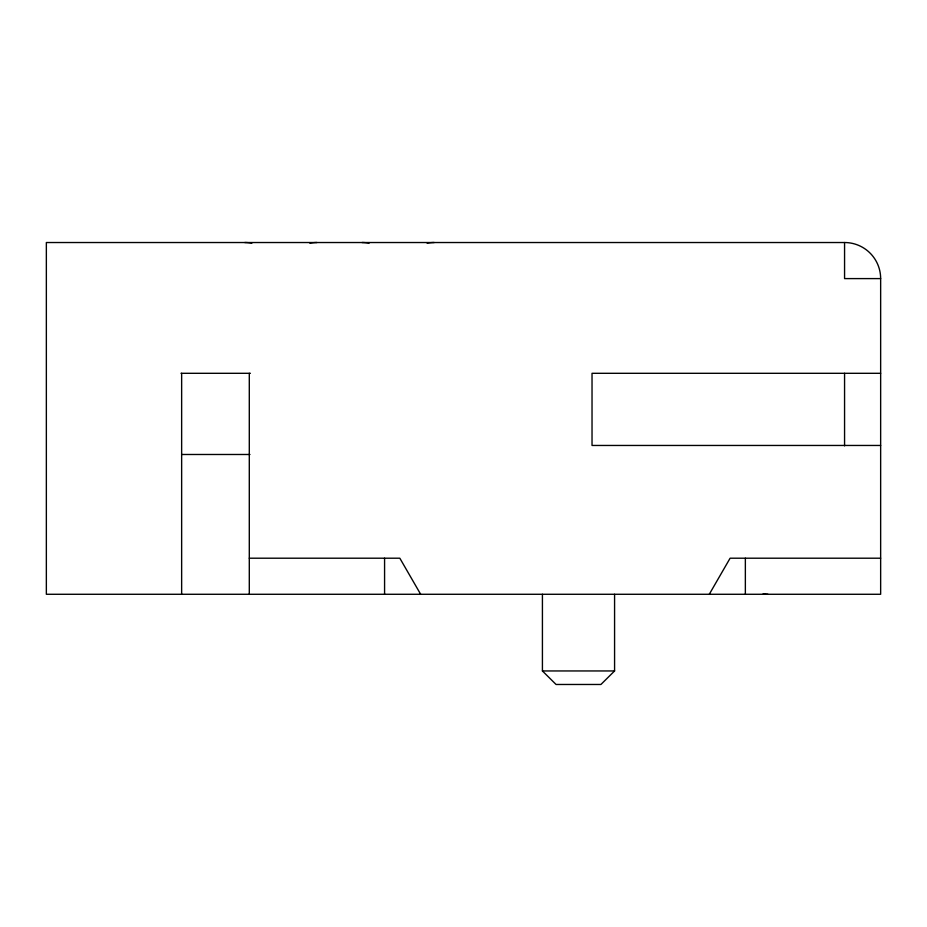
<?xml version="1.0" encoding="UTF-8"?>
<svg xmlns="http://www.w3.org/2000/svg" width="927" height="927" viewBox="0 0 927 927"><rect width="100%" height="100%" fill="white"/><g stroke="black" fill="none" stroke-linecap="round" stroke-linejoin="round"><path stroke-width="1.39" d="M709.282 594.277L730.105 558.205L880.65 558.205M614.578 594.277L614.578 670.951L600.928 684.474L556.061 684.474L542.422 670.951L542.422 594.277M844.567 242.526L46.35 242.526L46.35 594.277L880.65 594.277L880.65 278.598A36.083 36.083 0 0 0 844.567 242.526L844.567 278.598L880.65 278.598M181.008 373.303L250.406 373.303M880.65 373.303L592.029 373.303L592.029 445.458L880.65 445.458M181.646 454.485L249.954 454.485M249.293 558.205L399.827 558.205L420.661 594.277M542.422 670.951L614.578 670.951M844.567 373.303L844.567 445.864M745.354 558.205L745.354 594.277M384.578 558.205L384.578 594.277M249.293 373.303L249.293 594.277M181.646 373.303L181.646 594.277M767.904 594.277A18.042 18.042 0 0 1 763.234 593.662M427.15 243.222A36.083 36.083 0 0 1 434.184 242.526M362.028 242.526A36.083 36.083 0 0 1 369.073 243.222M244.774 242.526A36.083 36.083 0 0 1 251.82 243.222M309.896 243.222A36.083 36.083 0 0 1 316.93 242.526"/></g></svg>
